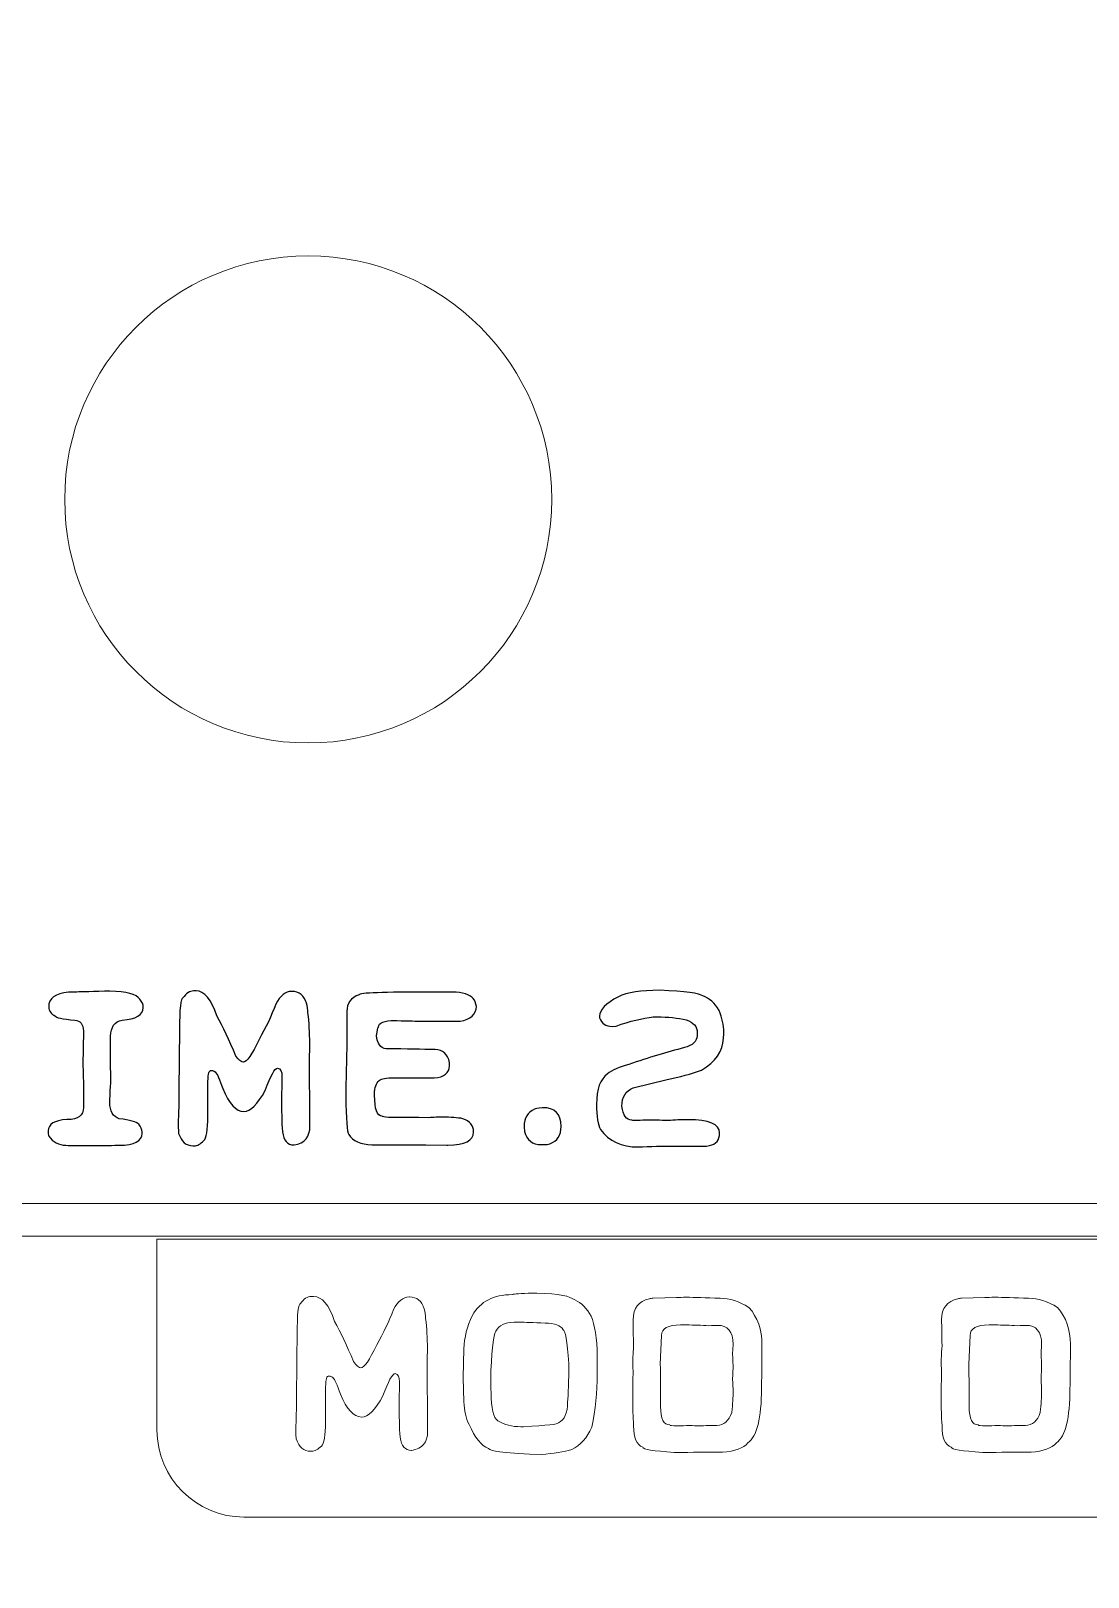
# Model space of a CAD drawing. Header units: centimetres. Extents: x -13.1 to 12.9, y -13 to 13.
# Drawn here: x -2.266 to 0.165, y 5.869 to 9.424 of the extents above; entities that cross this region are included whole.
import ezdxf

# ---------------------------------------------------------------- set-up
doc = ezdxf.new("R2010")
doc.units = ezdxf.units.CM
doc.header["$MEASUREMENT"] = 0
doc.layers.add('Layer 1', color=7, linetype='Continuous')

msp = doc.modelspace()

# ---------------------------------------------------------------- linework, layer by layer
at = {"layer": 'Layer 1', "color": 250, "lineweight": 9}
msp.add_open_spline([(-12.85, 12.98), (-12.85, 12.98), (12.75, 12.98), (12.75, 12.98), (12.75, 12.98), (12.86, 12.98), (12.95, 12.88999), (12.95, 12.78), (12.95, 12.78), (12.95, 12.78), (12.95, -12.82), (12.95, -12.82), (12.95, -12.82), (12.95, -12.93001), (12.86, -13.02), (12.75, -13.02), (12.75, -13.02), (12.75, -13.02), (-12.85, -13.02), (-12.85, -13.02), (-12.85, -13.02), (-12.96, -13.02), (-13.05, -12.93001), (-13.05, -12.82), (-13.05, -12.82), (-13.05, -12.82), (-13.05, 12.78), (-13.05, 12.78), (-13.05, 12.78), (-13.05, 12.88999), (-12.96, 12.98), (-12.85, 12.98)], degree=3, knots=[0, 0, 0, 0, 0.1111111, 0.1111111, 0.1111111, 0.1111111, 0.2222222, 0.2222222, 0.2222222, 0.2222222, 0.3333333, 0.3333333, 0.3333333, 0.3333333, 0.4444444, 0.4444444, 0.4444444, 0.4444444, 0.5555556, 0.5555556, 0.5555556, 0.5555556, 0.6666667, 0.6666667, 0.6666667, 0.6666667, 0.7777778, 0.7777778, 0.7777778, 0.7777778, 1, 1, 1, 1], dxfattribs=at)
at = {"layer": 'Layer 1', "color": 177, "lineweight": 9}
for points, knots in [([(-6.2285, 12.92751), (-6.2285, 12.92751), (6.1715, 12.92751), (6.1715, 12.92751), (6.1715, 12.92751), (6.23684, 12.92751), (6.29624, 12.90079), (6.33926, 12.85777), (6.33926, 12.85777), (6.38228, 12.81475), (6.409, 12.75535), (6.409, 12.69001), (6.409, 12.69001), (6.409, 12.69001), (6.409, 6.89001), (6.409, 6.89001), (6.409, 6.89001), (6.409, 6.82467), (6.38228, 6.76527), (6.33926, 6.72225), (6.33926, 6.72225), (6.29624, 6.67923), (6.23684, 6.65251), (6.1715, 6.65251), (6.1715, 6.65251), (6.1715, 6.65251), (-6.2285, 6.65251), (-6.2285, 6.65251), (-6.2285, 6.65251), (-6.29384, 6.65251), (-6.35324, 6.67923), (-6.39626, 6.72225), (-6.39626, 6.72225), (-6.43928, 6.76527), (-6.466, 6.82467), (-6.466, 6.89001), (-6.466, 6.89001), (-6.466, 6.89001), (-6.466, 12.69001), (-6.466, 12.69001), (-6.466, 12.69001), (-6.466, 12.75535), (-6.43928, 12.81475), (-6.39626, 12.85777), (-6.39626, 12.85777), (-6.35324, 12.90079), (-6.29384, 12.92751), (-6.2285, 12.92751)], [0, 0, 0, 0, 0.0769231, 0.0769231, 0.0769231, 0.0769231, 0.1538462, 0.1538462, 0.1538462, 0.1538462, 0.2307692, 0.2307692, 0.2307692, 0.2307692, 0.3076923, 0.3076923, 0.3076923, 0.3076923, 0.3846154, 0.3846154, 0.3846154, 0.3846154, 0.4615385, 0.4615385, 0.4615385, 0.4615385, 0.5384615, 0.5384615, 0.5384615, 0.5384615, 0.6153846, 0.6153846, 0.6153846, 0.6153846, 0.6923077, 0.6923077, 0.6923077, 0.6923077, 0.7692308, 0.7692308, 0.7692308, 0.7692308, 0.8461538, 0.8461538, 0.8461538, 0.8461538, 1, 1, 1, 1]), ([(6.1715, 12.85251), (6.1715, 12.85251), (-6.2285, 12.85251), (-6.2285, 12.85251), (-6.2285, 12.85251), (-6.27315, 12.85251), (-6.31378, 12.83421), (-6.34324, 12.80475), (-6.34324, 12.80475), (-6.3727, 12.77529), (-6.391, 12.73466), (-6.391, 12.69001), (-6.391, 12.69001), (-6.391, 12.69001), (-6.391, 6.89001), (-6.391, 6.89001), (-6.391, 6.89001), (-6.391, 6.84536), (-6.3727, 6.80473), (-6.34324, 6.77527), (-6.34324, 6.77527), (-6.31378, 6.74581), (-6.27315, 6.72751), (-6.2285, 6.72751), (-6.2285, 6.72751), (-6.2285, 6.72751), (6.1715, 6.72751), (6.1715, 6.72751), (6.1715, 6.72751), (6.21615, 6.72751), (6.25678, 6.74581), (6.28624, 6.77527), (6.28624, 6.77527), (6.3157, 6.80473), (6.334, 6.84536), (6.334, 6.89001), (6.334, 6.89001), (6.334, 6.89001), (6.334, 12.69001), (6.334, 12.69001), (6.334, 12.69001), (6.334, 12.73466), (6.3157, 12.77529), (6.28624, 12.80475), (6.28624, 12.80475), (6.25678, 12.83421), (6.21615, 12.85251), (6.1715, 12.85251)], [0, 0, 0, 0, 0.0769231, 0.0769231, 0.0769231, 0.0769231, 0.1538462, 0.1538462, 0.1538462, 0.1538462, 0.2307692, 0.2307692, 0.2307692, 0.2307692, 0.3076923, 0.3076923, 0.3076923, 0.3076923, 0.3846154, 0.3846154, 0.3846154, 0.3846154, 0.4615385, 0.4615385, 0.4615385, 0.4615385, 0.5384615, 0.5384615, 0.5384615, 0.5384615, 0.6153846, 0.6153846, 0.6153846, 0.6153846, 0.6923077, 0.6923077, 0.6923077, 0.6923077, 0.7692308, 0.7692308, 0.7692308, 0.7692308, 0.8461538, 0.8461538, 0.8461538, 0.8461538, 1, 1, 1, 1]), ([(1.91932, 6.64576), (1.91932, 6.64576), (-1.97632, 6.64576), (-1.97632, 6.64576), (-1.97632, 6.64576), (-1.97632, 6.64576), (-1.97632, 6.20669), (-1.97632, 6.20669), (-1.97632, 6.20669), (-1.97632, 6.09669), (-1.88632, 6.00669), (-1.77632, 6.00669), (-1.77632, 6.00669), (-1.77632, 6.00669), (1.71932, 6.00669), (1.71932, 6.00669), (1.71932, 6.00669), (1.82932, 6.00669), (1.91932, 6.09669), (1.91932, 6.20669), (1.91932, 6.20669), (1.91932, 6.20669), (1.91932, 6.64576), (1.91932, 6.64576)], [0, 0, 0, 0, 0.1428571, 0.1428571, 0.1428571, 0.1428571, 0.2857143, 0.2857143, 0.2857143, 0.2857143, 0.4285714, 0.4285714, 0.4285714, 0.4285714, 0.5714286, 0.5714286, 0.5714286, 0.5714286, 0.7142857, 0.7142857, 0.7142857, 0.7142857, 1, 1, 1, 1]), ([(-1.62131, 6.51411), (-1.62131, 6.51411), (-1.61605, 6.51411), (-1.61605, 6.51411), (-1.61605, 6.51411), (-1.59695, 6.51411), (-1.58086, 6.49492), (-1.56779, 6.45654), (-1.56779, 6.45654), (-1.55443, 6.43189), (-1.53985, 6.40123), (-1.52423, 6.36445), (-1.52423, 6.36445), (-1.51765, 6.35494), (-1.512, 6.35015), (-1.50721, 6.35015), (-1.50721, 6.35015), (-1.49968, 6.35015), (-1.48764, 6.36764), (-1.47108, 6.40273), (-1.47108, 6.40273), (-1.45547, 6.42992), (-1.44258, 6.45692), (-1.43251, 6.48382), (-1.43251, 6.48382), (-1.42235, 6.50329), (-1.41031, 6.51298), (-1.39639, 6.51298), (-1.39639, 6.51298), (-1.39639, 6.51298), (-1.39526, 6.51298), (-1.39526, 6.51298), (-1.39526, 6.51298), (-1.37889, 6.51298), (-1.3677, 6.50395), (-1.36168, 6.4857), (-1.36168, 6.4857), (-1.35961, 6.47912), (-1.35867, 6.47169), (-1.35867, 6.46341), (-1.35867, 6.46341), (-1.35584, 6.44149), (-1.35453, 6.41816), (-1.35453, 6.39342), (-1.35453, 6.39342), (-1.35453, 6.39342), (-1.35453, 6.38674), (-1.35453, 6.38674), (-1.35453, 6.38674), (-1.3549, 6.35955), (-1.35509, 6.3335), (-1.35509, 6.30847), (-1.35509, 6.30847), (-1.35509, 6.30847), (-1.35396, 6.26548), (-1.35396, 6.26548), (-1.35396, 6.26548), (-1.35396, 6.26548), (-1.35396, 6.20349), (-1.35396, 6.20349), (-1.35396, 6.20349), (-1.35396, 6.17856), (-1.3661, 6.16398), (-1.39037, 6.15993), (-1.39037, 6.15993), (-1.39037, 6.15993), (-1.3914, 6.15993), (-1.3914, 6.15993), (-1.3914, 6.15993), (-1.40561, 6.15993), (-1.41417, 6.17009), (-1.41737, 6.19032), (-1.41737, 6.19032), (-1.41878, 6.21271), (-1.41953, 6.23933), (-1.41953, 6.27019), (-1.41953, 6.27019), (-1.41878, 6.29925), (-1.4184, 6.31515), (-1.4184, 6.31788), (-1.4184, 6.31788), (-1.4184, 6.32907), (-1.42179, 6.33538), (-1.42866, 6.3366), (-1.42866, 6.3366), (-1.43505, 6.3366), (-1.44446, 6.31957), (-1.45678, 6.28533), (-1.45678, 6.28533), (-1.47419, 6.25297), (-1.49065, 6.23688), (-1.50608, 6.23688), (-1.50608, 6.23688), (-1.52376, 6.23688), (-1.53985, 6.25438), (-1.55462, 6.28947), (-1.55462, 6.28947), (-1.56139, 6.31082), (-1.56722, 6.32362), (-1.57221, 6.32776), (-1.57221, 6.32776), (-1.57513, 6.33001), (-1.57785, 6.33114), (-1.5802, 6.33114), (-1.5802, 6.33114), (-1.58171, 6.33114), (-1.58303, 6.33067), (-1.58434, 6.32973), (-1.58434, 6.32973), (-1.58745, 6.327), (-1.58905, 6.31393), (-1.58905, 6.2906), (-1.58905, 6.2906), (-1.58905, 6.2906), (-1.58905, 6.22578), (-1.58905, 6.22578), (-1.58905, 6.22578), (-1.58905, 6.19389), (-1.59206, 6.17527), (-1.59817, 6.17019), (-1.59817, 6.17019), (-1.60589, 6.1621), (-1.61322, 6.15805), (-1.62019, 6.15805), (-1.62019, 6.15805), (-1.62019, 6.15805), (-1.6232, 6.15805), (-1.6232, 6.15805), (-1.6232, 6.15805), (-1.63862, 6.15805), (-1.64954, 6.16746), (-1.65603, 6.18637), (-1.65603, 6.18637), (-1.65603, 6.18674), (-1.6564, 6.19107), (-1.65716, 6.19935), (-1.65716, 6.19935), (-1.65716, 6.2049), (-1.65678, 6.21779), (-1.65612, 6.2382), (-1.65612, 6.2382), (-1.65546, 6.25861), (-1.65518, 6.27075), (-1.65518, 6.27461), (-1.65518, 6.27461), (-1.65518, 6.27461), (-1.6549, 6.36717), (-1.6549, 6.36717), (-1.6549, 6.36717), (-1.65433, 6.39643), (-1.65405, 6.41571), (-1.65405, 6.42512), (-1.65405, 6.42512), (-1.65405, 6.47357), (-1.65142, 6.49784), (-1.64606, 6.49784), (-1.64606, 6.49784), (-1.63891, 6.50866), (-1.63063, 6.51411), (-1.62131, 6.51411)], [0, 0, 0, 0, 0.0243902, 0.0243902, 0.0243902, 0.0243902, 0.0487805, 0.0487805, 0.0487805, 0.0487805, 0.0731707, 0.0731707, 0.0731707, 0.0731707, 0.097561, 0.097561, 0.097561, 0.097561, 0.1219512, 0.1219512, 0.1219512, 0.1219512, 0.1463415, 0.1463415, 0.1463415, 0.1463415, 0.1707317, 0.1707317, 0.1707317, 0.1707317, 0.195122, 0.195122, 0.195122, 0.195122, 0.2195122, 0.2195122, 0.2195122, 0.2195122, 0.2439024, 0.2439024, 0.2439024, 0.2439024, 0.2682927, 0.2682927, 0.2682927, 0.2682927, 0.2926829, 0.2926829, 0.2926829, 0.2926829, 0.3170732, 0.3170732, 0.3170732, 0.3170732, 0.3414634, 0.3414634, 0.3414634, 0.3414634, 0.3658537, 0.3658537, 0.3658537, 0.3658537, 0.3902439, 0.3902439, 0.3902439, 0.3902439, 0.4146341, 0.4146341, 0.4146341, 0.4146341, 0.4390244, 0.4390244, 0.4390244, 0.4390244, 0.4634146, 0.4634146, 0.4634146, 0.4634146, 0.4878049, 0.4878049, 0.4878049, 0.4878049, 0.5121951, 0.5121951, 0.5121951, 0.5121951, 0.5365854, 0.5365854, 0.5365854, 0.5365854, 0.5609756, 0.5609756, 0.5609756, 0.5609756, 0.5853659, 0.5853659, 0.5853659, 0.5853659, 0.6097561, 0.6097561, 0.6097561, 0.6097561, 0.6341463, 0.6341463, 0.6341463, 0.6341463, 0.6585366, 0.6585366, 0.6585366, 0.6585366, 0.6829268, 0.6829268, 0.6829268, 0.6829268, 0.7073171, 0.7073171, 0.7073171, 0.7073171, 0.7317073, 0.7317073, 0.7317073, 0.7317073, 0.7560976, 0.7560976, 0.7560976, 0.7560976, 0.7804878, 0.7804878, 0.7804878, 0.7804878, 0.804878, 0.804878, 0.804878, 0.804878, 0.8292683, 0.8292683, 0.8292683, 0.8292683, 0.8536585, 0.8536585, 0.8536585, 0.8536585, 0.8780488, 0.8780488, 0.8780488, 0.8780488, 0.902439, 0.902439, 0.902439, 0.902439, 0.9268293, 0.9268293, 0.9268293, 0.9268293, 0.9512195, 0.9512195, 0.9512195, 0.9512195, 1, 1, 1, 1]), ([(-1.12274, 6.52154), (-1.06592, 6.52154), (-1.03233, 6.51741), (-1.0218, 6.50913), (-1.0218, 6.50913), (-1.00515, 6.50311), (-0.99169, 6.49172), (-0.98163, 6.47498), (-0.98163, 6.47498), (-0.97203, 6.45936), (-0.9662, 6.43142), (-0.96394, 6.39116), (-0.96394, 6.39116), (-0.96394, 6.39116), (-0.96394, 6.33547), (-0.96394, 6.33547), (-0.96394, 6.33547), (-0.96394, 6.29436), (-0.96808, 6.25363), (-0.97636, 6.21346), (-0.97636, 6.21346), (-0.98718, 6.18863), (-1.00261, 6.1715), (-1.02264, 6.16219), (-1.02264, 6.16219), (-1.0407, 6.15664), (-1.06403, 6.15288), (-1.09263, 6.1509), (-1.09263, 6.1509), (-1.17024, 6.15288), (-1.21069, 6.15739), (-1.21417, 6.16435), (-1.21417, 6.16435), (-1.23017, 6.17094), (-1.24503, 6.18938), (-1.25857, 6.21948), (-1.25857, 6.21948), (-1.26591, 6.23434), (-1.26986, 6.25184), (-1.27043, 6.27188), (-1.27043, 6.27188), (-1.27043, 6.27188), (-1.2724, 6.32776), (-1.2724, 6.32776), (-1.2724, 6.32776), (-1.2724, 6.32776), (-1.27071, 6.39398), (-1.27071, 6.39398), (-1.27071, 6.39398), (-1.26958, 6.41948), (-1.26309, 6.44516), (-1.25114, 6.47112), (-1.25114, 6.47112), (-1.23261, 6.50254), (-1.20204, 6.51825), (-1.15961, 6.51825), (-1.15961, 6.51825), (-1.15961, 6.51948), (-1.14729, 6.5206), (-1.12274, 6.52154)], [0, 0, 0, 0, 0.0625, 0.0625, 0.0625, 0.0625, 0.125, 0.125, 0.125, 0.125, 0.1875, 0.1875, 0.1875, 0.1875, 0.25, 0.25, 0.25, 0.25, 0.3125, 0.3125, 0.3125, 0.3125, 0.375, 0.375, 0.375, 0.375, 0.4375, 0.4375, 0.4375, 0.4375, 0.5, 0.5, 0.5, 0.5, 0.5625, 0.5625, 0.5625, 0.5625, 0.625, 0.625, 0.625, 0.625, 0.6875, 0.6875, 0.6875, 0.6875, 0.75, 0.75, 0.75, 0.75, 0.8125, 0.8125, 0.8125, 0.8125, 0.875, 0.875, 0.875, 0.875, 1, 1, 1, 1]), ([(-0.68144, 6.50997), (-0.65962, 6.50997), (-0.63742, 6.50292), (-0.61503, 6.48871), (-0.61503, 6.48871), (-0.59499, 6.46595), (-0.58502, 6.43782), (-0.58502, 6.40443), (-0.58502, 6.40443), (-0.58502, 6.40443), (-0.58502, 6.4033), (-0.58502, 6.4033), (-0.58502, 6.4033), (-0.58502, 6.3938), (-0.58521, 6.37338), (-0.58558, 6.34215), (-0.58558, 6.34215), (-0.58558, 6.33444), (-0.58577, 6.32136), (-0.58615, 6.30302), (-0.58615, 6.30302), (-0.58615, 6.23425), (-0.5965, 6.19239), (-0.61729, 6.17734), (-0.61729, 6.17734), (-0.6281, 6.16539), (-0.64758, 6.15833), (-0.6757, 6.15608), (-0.6757, 6.15608), (-0.6757, 6.15608), (-0.69969, 6.15608), (-0.69969, 6.15608), (-0.69969, 6.15608), (-0.71211, 6.15608), (-0.74127, 6.15579), (-0.78699, 6.15523), (-0.78699, 6.15523), (-0.83516, 6.1588), (-0.85924, 6.16285), (-0.85924, 6.16737), (-0.85924, 6.16737), (-0.87335, 6.17254), (-0.8804, 6.18891), (-0.8804, 6.21647), (-0.8804, 6.21647), (-0.88172, 6.23942), (-0.88238, 6.25852), (-0.88238, 6.27376), (-0.88238, 6.27376), (-0.88238, 6.27376), (-0.88238, 6.28289), (-0.88238, 6.28289), (-0.88238, 6.28289), (-0.88238, 6.30198), (-0.882, 6.32211), (-0.88125, 6.34328), (-0.88125, 6.34328), (-0.882, 6.35099), (-0.88238, 6.35833), (-0.88238, 6.36529), (-0.88238, 6.36529), (-0.88238, 6.36708), (-0.88172, 6.37912), (-0.8804, 6.40142), (-0.8804, 6.40142), (-0.88097, 6.42343), (-0.88125, 6.44318), (-0.88125, 6.46068), (-0.88125, 6.46068), (-0.88125, 6.4873), (-0.86883, 6.50339), (-0.84409, 6.50885), (-0.84409, 6.50885), (-0.84165, 6.5096), (-0.83873, 6.50997), (-0.83525, 6.50997), (-0.83525, 6.50997), (-0.83525, 6.50997), (-0.78182, 6.51157), (-0.78182, 6.51157), (-0.78182, 6.51157), (-0.77589, 6.51195), (-0.76827, 6.51214), (-0.75886, 6.51214), (-0.75886, 6.51214), (-0.73996, 6.51214), (-0.71418, 6.51148), (-0.68144, 6.50997)], [0, 0, 0, 0, 0.0434783, 0.0434783, 0.0434783, 0.0434783, 0.0869565, 0.0869565, 0.0869565, 0.0869565, 0.1304348, 0.1304348, 0.1304348, 0.1304348, 0.173913, 0.173913, 0.173913, 0.173913, 0.2173913, 0.2173913, 0.2173913, 0.2173913, 0.2608696, 0.2608696, 0.2608696, 0.2608696, 0.3043478, 0.3043478, 0.3043478, 0.3043478, 0.3478261, 0.3478261, 0.3478261, 0.3478261, 0.3913043, 0.3913043, 0.3913043, 0.3913043, 0.4347826, 0.4347826, 0.4347826, 0.4347826, 0.4782609, 0.4782609, 0.4782609, 0.4782609, 0.5217391, 0.5217391, 0.5217391, 0.5217391, 0.5652174, 0.5652174, 0.5652174, 0.5652174, 0.6086957, 0.6086957, 0.6086957, 0.6086957, 0.6521739, 0.6521739, 0.6521739, 0.6521739, 0.6956522, 0.6956522, 0.6956522, 0.6956522, 0.7391304, 0.7391304, 0.7391304, 0.7391304, 0.7826087, 0.7826087, 0.7826087, 0.7826087, 0.826087, 0.826087, 0.826087, 0.826087, 0.8695652, 0.8695652, 0.8695652, 0.8695652, 0.9130435, 0.9130435, 0.9130435, 0.9130435, 1, 1, 1, 1]), ([(0.02795, 6.50997), (0.04977, 6.50997), (0.07197, 6.50292), (0.09436, 6.48871), (0.09436, 6.48871), (0.1144, 6.46595), (0.12437, 6.43782), (0.12437, 6.40443), (0.12437, 6.40443), (0.12437, 6.40443), (0.12437, 6.4033), (0.12437, 6.4033), (0.12437, 6.4033), (0.12437, 6.3938), (0.12418, 6.37338), (0.12381, 6.34215), (0.12381, 6.34215), (0.12381, 6.33444), (0.12362, 6.32136), (0.12324, 6.30302), (0.12324, 6.30302), (0.12324, 6.23425), (0.11289, 6.19239), (0.0921, 6.17734), (0.0921, 6.17734), (0.08129, 6.16539), (0.06181, 6.15833), (0.03369, 6.15608), (0.03369, 6.15608), (0.03369, 6.15608), (0.0097, 6.15608), (0.0097, 6.15608), (0.0097, 6.15608), (-0.00272, 6.15608), (-0.03188, 6.15579), (-0.0776, 6.15523), (-0.0776, 6.15523), (-0.12577, 6.1588), (-0.14985, 6.16285), (-0.14985, 6.16737), (-0.14985, 6.16737), (-0.16396, 6.17254), (-0.17101, 6.18891), (-0.17101, 6.21647), (-0.17101, 6.21647), (-0.17233, 6.23942), (-0.17299, 6.25852), (-0.17299, 6.27376), (-0.17299, 6.27376), (-0.17299, 6.27376), (-0.17299, 6.28289), (-0.17299, 6.28289), (-0.17299, 6.28289), (-0.17299, 6.30198), (-0.17261, 6.32211), (-0.17186, 6.34328), (-0.17186, 6.34328), (-0.17261, 6.35099), (-0.17299, 6.35833), (-0.17299, 6.36529), (-0.17299, 6.36529), (-0.17299, 6.36708), (-0.17233, 6.37912), (-0.17101, 6.40142), (-0.17101, 6.40142), (-0.17158, 6.42343), (-0.17186, 6.44318), (-0.17186, 6.46068), (-0.17186, 6.46068), (-0.17186, 6.4873), (-0.15944, 6.50339), (-0.1347, 6.50885), (-0.1347, 6.50885), (-0.13226, 6.5096), (-0.12934, 6.50997), (-0.12586, 6.50997), (-0.12586, 6.50997), (-0.12586, 6.50997), (-0.07243, 6.51157), (-0.07243, 6.51157), (-0.07243, 6.51157), (-0.0665, 6.51195), (-0.05888, 6.51214), (-0.04947, 6.51214), (-0.04947, 6.51214), (-0.03057, 6.51214), (-0.00479, 6.51148), (0.02795, 6.50997)], [0, 0, 0, 0, 0.0434783, 0.0434783, 0.0434783, 0.0434783, 0.0869565, 0.0869565, 0.0869565, 0.0869565, 0.1304348, 0.1304348, 0.1304348, 0.1304348, 0.173913, 0.173913, 0.173913, 0.173913, 0.2173913, 0.2173913, 0.2173913, 0.2173913, 0.2608696, 0.2608696, 0.2608696, 0.2608696, 0.3043478, 0.3043478, 0.3043478, 0.3043478, 0.3478261, 0.3478261, 0.3478261, 0.3478261, 0.3913043, 0.3913043, 0.3913043, 0.3913043, 0.4347826, 0.4347826, 0.4347826, 0.4347826, 0.4782609, 0.4782609, 0.4782609, 0.4782609, 0.5217391, 0.5217391, 0.5217391, 0.5217391, 0.5652174, 0.5652174, 0.5652174, 0.5652174, 0.6086957, 0.6086957, 0.6086957, 0.6086957, 0.6521739, 0.6521739, 0.6521739, 0.6521739, 0.6956522, 0.6956522, 0.6956522, 0.6956522, 0.7391304, 0.7391304, 0.7391304, 0.7391304, 0.7826087, 0.7826087, 0.7826087, 0.7826087, 0.826087, 0.826087, 0.826087, 0.826087, 0.8695652, 0.8695652, 0.8695652, 0.8695652, 0.9130435, 0.9130435, 0.9130435, 0.9130435, 1, 1, 1, 1]), ([(-1.20787, 6.29333), (-1.20787, 6.25683), (-1.2026, 6.23491), (-1.19216, 6.22776), (-1.19216, 6.22776), (-1.1773, 6.21892), (-1.15961, 6.21449), (-1.13929, 6.21449), (-1.13929, 6.21449), (-1.13929, 6.21449), (-1.13318, 6.21449), (-1.13318, 6.21449), (-1.13318, 6.21449), (-1.07993, 6.21732), (-1.05322, 6.22033), (-1.05322, 6.22362), (-1.05322, 6.22362), (-1.03911, 6.22983), (-1.03205, 6.24563), (-1.03205, 6.27103), (-1.03205, 6.27103), (-1.03055, 6.28881), (-1.02951, 6.31863), (-1.02904, 6.36031), (-1.02904, 6.36031), (-1.03327, 6.41158), (-1.03769, 6.43726), (-1.04249, 6.43726), (-1.04249, 6.43726), (-1.04785, 6.44751), (-1.06159, 6.45268), (-1.08388, 6.45268), (-1.08388, 6.45268), (-1.11069, 6.4541), (-1.13017, 6.45485), (-1.1423, 6.45485), (-1.1423, 6.45485), (-1.1423, 6.45485), (-1.15519, 6.45485), (-1.15519, 6.45485), (-1.15519, 6.45485), (-1.17579, 6.45485), (-1.18981, 6.44798), (-1.19715, 6.43415), (-1.19715, 6.43415), (-1.20157, 6.43067), (-1.20533, 6.40047), (-1.20843, 6.34347), (-1.20843, 6.34347), (-1.20862, 6.33651), (-1.20872, 6.32954), (-1.20872, 6.32258), (-1.20872, 6.32258), (-1.20872, 6.3128), (-1.20843, 6.30311), (-1.20787, 6.29333)], [0, 0, 0, 0, 0.0666667, 0.0666667, 0.0666667, 0.0666667, 0.1333333, 0.1333333, 0.1333333, 0.1333333, 0.2, 0.2, 0.2, 0.2, 0.2666667, 0.2666667, 0.2666667, 0.2666667, 0.3333333, 0.3333333, 0.3333333, 0.3333333, 0.4, 0.4, 0.4, 0.4, 0.4666667, 0.4666667, 0.4666667, 0.4666667, 0.5333333, 0.5333333, 0.5333333, 0.5333333, 0.6, 0.6, 0.6, 0.6, 0.6666667, 0.6666667, 0.6666667, 0.6666667, 0.7333333, 0.7333333, 0.7333333, 0.7333333, 0.8, 0.8, 0.8, 0.8, 0.8666667, 0.8666667, 0.8666667, 0.8666667, 1, 1, 1, 1]), ([(-0.81898, 6.35814), (-0.81841, 6.33444), (-0.81813, 6.31261), (-0.81813, 6.29276), (-0.81813, 6.29276), (-0.81813, 6.29276), (-0.81813, 6.26087), (-0.81813, 6.26087), (-0.81813, 6.26087), (-0.81813, 6.23274), (-0.81107, 6.21863), (-0.79696, 6.21863), (-0.79696, 6.21863), (-0.79696, 6.21722), (-0.79132, 6.21647), (-0.78012, 6.21647), (-0.78012, 6.21647), (-0.76987, 6.21647), (-0.76075, 6.21685), (-0.75284, 6.2176), (-0.75284, 6.2176), (-0.7424, 6.21685), (-0.73619, 6.21647), (-0.73441, 6.21647), (-0.73441, 6.21647), (-0.71362, 6.21722), (-0.69838, 6.2176), (-0.68859, 6.2176), (-0.68859, 6.2176), (-0.6726, 6.2176), (-0.66122, 6.22757), (-0.65444, 6.24761), (-0.65444, 6.24761), (-0.65247, 6.2667), (-0.65143, 6.28279), (-0.65143, 6.29587), (-0.65143, 6.29587), (-0.65143, 6.3032), (-0.65181, 6.31252), (-0.65256, 6.3239), (-0.65256, 6.3239), (-0.65181, 6.33811), (-0.65143, 6.34779), (-0.65143, 6.35316), (-0.65143, 6.35316), (-0.65219, 6.37075), (-0.65256, 6.38119), (-0.65256, 6.38429), (-0.65256, 6.38429), (-0.65181, 6.39333), (-0.65143, 6.4), (-0.65143, 6.40443), (-0.65143, 6.40443), (-0.65143, 6.43321), (-0.66348, 6.4477), (-0.68756, 6.4477), (-0.68756, 6.4477), (-0.69179, 6.4477), (-0.69828, 6.44732), (-0.70712, 6.44657), (-0.70712, 6.44657), (-0.72396, 6.44789), (-0.74118, 6.44855), (-0.75868, 6.44855), (-0.75868, 6.44855), (-0.75868, 6.44855), (-0.77213, 6.44855), (-0.77213, 6.44855), (-0.77213, 6.44855), (-0.80138, 6.44855), (-0.81597, 6.44055), (-0.81597, 6.42456), (-0.81597, 6.42456), (-0.81597, 6.42456), (-0.81898, 6.35814), (-0.81898, 6.35814)], [0, 0, 0, 0, 0.05, 0.05, 0.05, 0.05, 0.1, 0.1, 0.1, 0.1, 0.15, 0.15, 0.15, 0.15, 0.2, 0.2, 0.2, 0.2, 0.25, 0.25, 0.25, 0.25, 0.3, 0.3, 0.3, 0.3, 0.35, 0.35, 0.35, 0.35, 0.4, 0.4, 0.4, 0.4, 0.45, 0.45, 0.45, 0.45, 0.5, 0.5, 0.5, 0.5, 0.55, 0.55, 0.55, 0.55, 0.6, 0.6, 0.6, 0.6, 0.65, 0.65, 0.65, 0.65, 0.7, 0.7, 0.7, 0.7, 0.75, 0.75, 0.75, 0.75, 0.8, 0.8, 0.8, 0.8, 0.85, 0.85, 0.85, 0.85, 0.9, 0.9, 0.9, 0.9, 1, 1, 1, 1]), ([(-0.10959, 6.35814), (-0.10902, 6.33444), (-0.10874, 6.31261), (-0.10874, 6.29276), (-0.10874, 6.29276), (-0.10874, 6.29276), (-0.10874, 6.26087), (-0.10874, 6.26087), (-0.10874, 6.26087), (-0.10874, 6.23274), (-0.10168, 6.21863), (-0.08757, 6.21863), (-0.08757, 6.21863), (-0.08757, 6.21722), (-0.08193, 6.21647), (-0.07073, 6.21647), (-0.07073, 6.21647), (-0.06048, 6.21647), (-0.05136, 6.21685), (-0.04345, 6.2176), (-0.04345, 6.2176), (-0.03301, 6.21685), (-0.0268, 6.21647), (-0.02502, 6.21647), (-0.02502, 6.21647), (-0.00423, 6.21722), (0.01101, 6.2176), (0.0208, 6.2176), (0.0208, 6.2176), (0.03679, 6.2176), (0.04817, 6.22757), (0.05495, 6.24761), (0.05495, 6.24761), (0.05692, 6.2667), (0.05796, 6.28279), (0.05796, 6.29587), (0.05796, 6.29587), (0.05796, 6.3032), (0.05758, 6.31252), (0.05683, 6.3239), (0.05683, 6.3239), (0.05758, 6.33811), (0.05796, 6.34779), (0.05796, 6.35316), (0.05796, 6.35316), (0.0572, 6.37075), (0.05683, 6.38119), (0.05683, 6.38429), (0.05683, 6.38429), (0.05758, 6.39333), (0.05796, 6.4), (0.05796, 6.40443), (0.05796, 6.40443), (0.05796, 6.43321), (0.04591, 6.4477), (0.02183, 6.4477), (0.02183, 6.4477), (0.0176, 6.4477), (0.01111, 6.44732), (0.00227, 6.44657), (0.00227, 6.44657), (-0.01457, 6.44789), (-0.03179, 6.44855), (-0.04929, 6.44855), (-0.04929, 6.44855), (-0.04929, 6.44855), (-0.06274, 6.44855), (-0.06274, 6.44855), (-0.06274, 6.44855), (-0.09199, 6.44855), (-0.10658, 6.44055), (-0.10658, 6.42456), (-0.10658, 6.42456), (-0.10658, 6.42456), (-0.10959, 6.35814), (-0.10959, 6.35814)], [0, 0, 0, 0, 0.05, 0.05, 0.05, 0.05, 0.1, 0.1, 0.1, 0.1, 0.15, 0.15, 0.15, 0.15, 0.2, 0.2, 0.2, 0.2, 0.25, 0.25, 0.25, 0.25, 0.3, 0.3, 0.3, 0.3, 0.35, 0.35, 0.35, 0.35, 0.4, 0.4, 0.4, 0.4, 0.45, 0.45, 0.45, 0.45, 0.5, 0.5, 0.5, 0.5, 0.55, 0.55, 0.55, 0.55, 0.6, 0.6, 0.6, 0.6, 0.65, 0.65, 0.65, 0.65, 0.7, 0.7, 0.7, 0.7, 0.75, 0.75, 0.75, 0.75, 0.8, 0.8, 0.8, 0.8, 0.85, 0.85, 0.85, 0.85, 0.9, 0.9, 0.9, 0.9, 1, 1, 1, 1])]:
    msp.add_open_spline(points, degree=3, knots=knots, dxfattribs=at)
at = {"layer": 'Layer 1', "color": 242, "lineweight": 9}
msp.add_open_spline([(-2.18857, 8.34704), (-2.18857, 8.65632), (-1.93784, 8.90704), (-1.62857, 8.90704), (-1.62857, 8.90704), (-1.31929, 8.90704), (-1.06858, 8.65632), (-1.06858, 8.34704), (-1.06858, 8.34704), (-1.06857, 8.03776), (-1.31929, 7.78704), (-1.62856, 7.78704), (-1.62856, 7.78704), (-1.93784, 7.78704), (-2.18855, 8.03776), (-2.18855, 8.34704)], degree=3, knots=[0, 0, 0, 0, 0.2, 0.2, 0.2, 0.2, 0.4, 0.4, 0.4, 0.4, 0.6, 0.6, 0.6, 0.6, 1, 1, 1, 1], dxfattribs=at)
at = {"layer": 'Layer 1', "color": 177}
for points, knots in [([(-0.8202, 7.21814), (-0.76141, 7.21551), (-0.7283, 7.21118), (-0.72096, 7.20516), (-0.72096, 7.20516), (-0.70628, 7.19999), (-0.69387, 7.18898), (-0.6838, 7.17205), (-0.6838, 7.17205), (-0.67646, 7.15446), (-0.67279, 7.13781), (-0.67279, 7.12219), (-0.67279, 7.12219), (-0.67279, 7.11739), (-0.67317, 7.1126), (-0.67383, 7.10789), (-0.67383, 7.10789), (-0.67496, 7.07751), (-0.69161, 7.05324), (-0.72378, 7.0348), (-0.72378, 7.0348), (-0.74814, 7.02624), (-0.77467, 7.01881), (-0.80308, 7.01279), (-0.80308, 7.01279), (-0.80308, 7.01279), (-0.88107, 6.99378), (-0.88107, 6.99378), (-0.88107, 6.99378), (-0.89857, 6.98682), (-0.90731, 6.97271), (-0.90731, 6.95164), (-0.90731, 6.95164), (-0.90487, 6.93028), (-0.89715, 6.91965), (-0.88417, 6.91965), (-0.88417, 6.91965), (-0.88286, 6.9189), (-0.88182, 6.91853), (-0.88107, 6.91853), (-0.88107, 6.91853), (-0.85811, 6.91928), (-0.84419, 6.91965), (-0.83921, 6.91965), (-0.83921, 6.91965), (-0.83356, 6.91965), (-0.82086, 6.91928), (-0.8012, 6.91853), (-0.8012, 6.91853), (-0.78634, 6.91984), (-0.77091, 6.92041), (-0.75492, 6.92041), (-0.75492, 6.92041), (-0.70675, 6.92041), (-0.68267, 6.91044), (-0.68267, 6.8904), (-0.68267, 6.8904), (-0.68267, 6.8904), (-0.68267, 6.88955), (-0.68267, 6.88955), (-0.68267, 6.88955), (-0.68267, 6.87394), (-0.69038, 6.86443), (-0.70581, 6.86095), (-0.70581, 6.86095), (-0.70581, 6.86095), (-0.71268, 6.85983), (-0.71268, 6.85983), (-0.71268, 6.85983), (-0.7203, 6.85983), (-0.74306, 6.85992), (-0.78107, 6.86011), (-0.78107, 6.86011), (-0.81343, 6.85992), (-0.84306, 6.85917), (-0.87006, 6.85785), (-0.87006, 6.85785), (-0.90816, 6.85785), (-0.93685, 6.8714), (-0.95633, 6.89839), (-0.95633, 6.89839), (-0.96225, 6.90837), (-0.96526, 6.92775), (-0.96545, 6.95653), (-0.96545, 6.95653), (-0.96545, 6.99106), (-0.95708, 7.0142), (-0.94033, 7.02577), (-0.94033, 7.02577), (-0.92989, 7.03433), (-0.91352, 7.04176), (-0.89132, 7.04778), (-0.89132, 7.04778), (-0.8456, 7.06321), (-0.80289, 7.0761), (-0.76348, 7.08635), (-0.76348, 7.08635), (-0.74429, 7.09134), (-0.7345, 7.10055), (-0.73394, 7.11391), (-0.73394, 7.11391), (-0.73394, 7.11391), (-0.73394, 7.12106), (-0.73394, 7.12106), (-0.73394, 7.12106), (-0.73394, 7.13451), (-0.74231, 7.14411), (-0.75906, 7.15004), (-0.75906, 7.15004), (-0.77891, 7.15483), (-0.8012, 7.15719), (-0.82604, 7.15719), (-0.82604, 7.15719), (-0.82604, 7.15719), (-0.83507, 7.15719), (-0.83507, 7.15719), (-0.83507, 7.15719), (-0.86009, 7.15427), (-0.8885, 7.14721), (-0.9203, 7.13593), (-0.9203, 7.13593), (-0.9203, 7.13593), (-0.92933, 7.13517), (-0.92933, 7.13517), (-0.92933, 7.13517), (-0.94438, 7.13517), (-0.95416, 7.14176), (-0.95858, 7.15502), (-0.95858, 7.15502), (-0.95858, 7.15502), (-0.95858, 7.15916), (-0.95858, 7.15916), (-0.95858, 7.15916), (-0.95858, 7.17308), (-0.9441, 7.18776), (-0.91531, 7.20319), (-0.91531, 7.20319), (-0.8949, 7.21316), (-0.86319, 7.21814), (-0.8202, 7.21814)], [0, 0, 0, 0, 0.0277778, 0.0277778, 0.0277778, 0.0277778, 0.0555556, 0.0555556, 0.0555556, 0.0555556, 0.0833333, 0.0833333, 0.0833333, 0.0833333, 0.1111111, 0.1111111, 0.1111111, 0.1111111, 0.1388889, 0.1388889, 0.1388889, 0.1388889, 0.1666667, 0.1666667, 0.1666667, 0.1666667, 0.1944444, 0.1944444, 0.1944444, 0.1944444, 0.2222222, 0.2222222, 0.2222222, 0.2222222, 0.25, 0.25, 0.25, 0.25, 0.2777778, 0.2777778, 0.2777778, 0.2777778, 0.3055556, 0.3055556, 0.3055556, 0.3055556, 0.3333333, 0.3333333, 0.3333333, 0.3333333, 0.3611111, 0.3611111, 0.3611111, 0.3611111, 0.3888889, 0.3888889, 0.3888889, 0.3888889, 0.4166667, 0.4166667, 0.4166667, 0.4166667, 0.4444444, 0.4444444, 0.4444444, 0.4444444, 0.4722222, 0.4722222, 0.4722222, 0.4722222, 0.5, 0.5, 0.5, 0.5, 0.5277778, 0.5277778, 0.5277778, 0.5277778, 0.5555556, 0.5555556, 0.5555556, 0.5555556, 0.5833333, 0.5833333, 0.5833333, 0.5833333, 0.6111111, 0.6111111, 0.6111111, 0.6111111, 0.6388889, 0.6388889, 0.6388889, 0.6388889, 0.6666667, 0.6666667, 0.6666667, 0.6666667, 0.6944444, 0.6944444, 0.6944444, 0.6944444, 0.7222222, 0.7222222, 0.7222222, 0.7222222, 0.75, 0.75, 0.75, 0.75, 0.7777778, 0.7777778, 0.7777778, 0.7777778, 0.8055556, 0.8055556, 0.8055556, 0.8055556, 0.8333333, 0.8333333, 0.8333333, 0.8333333, 0.8611111, 0.8611111, 0.8611111, 0.8611111, 0.8888889, 0.8888889, 0.8888889, 0.8888889, 0.9166667, 0.9166667, 0.9166667, 0.9166667, 0.9444444, 0.9444444, 0.9444444, 0.9444444, 1, 1, 1, 1]), ([(-2.09666, 7.21617), (-2.09666, 7.21617), (-2.08453, 7.21589), (-2.08453, 7.21589), (-2.08453, 7.21589), (-2.04652, 7.21513), (-2.02357, 7.20921), (-2.01585, 7.19801), (-2.01585, 7.19801), (-2.01059, 7.1919), (-2.00786, 7.1856), (-2.00786, 7.17892), (-2.00786, 7.17892), (-2.00786, 7.17892), (-2.00786, 7.17816), (-2.00786, 7.17816), (-2.00786, 7.17816), (-2.00823, 7.16142), (-2.02442, 7.15182), (-2.0564, 7.14947), (-2.0564, 7.14947), (-2.07371, 7.14637), (-2.08255, 7.13395), (-2.08312, 7.11231), (-2.08312, 7.11231), (-2.08312, 7.11231), (-2.0834, 7.08579), (-2.0834, 7.08579), (-2.0834, 7.08579), (-2.0834, 7.08579), (-2.0834, 7.07064), (-2.0834, 7.07064), (-2.0834, 7.07064), (-2.0834, 7.05465), (-2.08302, 7.0363), (-2.08227, 7.01551), (-2.08227, 7.01551), (-2.08377, 6.98635), (-2.08462, 6.96876), (-2.08481, 6.96293), (-2.08481, 6.96293), (-2.08481, 6.96293), (-2.08481, 6.96123), (-2.08481, 6.96123), (-2.08481, 6.96123), (-2.08481, 6.93979), (-2.07757, 6.92699), (-2.06298, 6.92295), (-2.06298, 6.92295), (-2.03862, 6.91984), (-2.02357, 6.91561), (-2.01811, 6.91025), (-2.01811, 6.91025), (-2.01313, 6.90347), (-2.01068, 6.89764), (-2.01068, 6.89294), (-2.01068, 6.89294), (-2.01068, 6.89294), (-2.01068, 6.8888), (-2.01068, 6.8888), (-2.01068, 6.8888), (-2.01087, 6.87093), (-2.02846, 6.86199), (-2.06355, 6.86199), (-2.06355, 6.86199), (-2.06355, 6.86199), (-2.06741, 6.86199), (-2.06741, 6.86199), (-2.06741, 6.86199), (-2.07512, 6.86161), (-2.08519, 6.86142), (-2.09751, 6.86142), (-2.09751, 6.86142), (-2.11181, 6.86114), (-2.12554, 6.86095), (-2.13881, 6.86095), (-2.13881, 6.86095), (-2.15536, 6.86095), (-2.17107, 6.86124), (-2.18594, 6.86171), (-2.18594, 6.86171), (-2.20268, 6.86208), (-2.21557, 6.86923), (-2.22479, 6.88297), (-2.22479, 6.88297), (-2.2261, 6.88569), (-2.22676, 6.88946), (-2.22676, 6.89426), (-2.22676, 6.89426), (-2.22676, 6.89426), (-2.22648, 6.8951), (-2.22648, 6.8951), (-2.22648, 6.8951), (-2.22629, 6.91034), (-2.21209, 6.919), (-2.18396, 6.92097), (-2.18396, 6.92097), (-2.18396, 6.92097), (-2.18208, 6.92097), (-2.18208, 6.92097), (-2.18208, 6.92097), (-2.15781, 6.92097), (-2.14549, 6.93028), (-2.14511, 6.94882), (-2.14511, 6.94882), (-2.14511, 6.94882), (-2.14511, 6.96123), (-2.14511, 6.96123), (-2.14511, 6.96123), (-2.14511, 6.97892), (-2.14558, 7.00724), (-2.14652, 7.04637), (-2.14652, 7.04637), (-2.14652, 7.04637), (-2.14511, 7.12417), (-2.14511, 7.12417), (-2.14511, 7.12417), (-2.14643, 7.14063), (-2.15301, 7.149), (-2.16496, 7.14919), (-2.16496, 7.14919), (-2.19478, 7.15211), (-2.20964, 7.1554), (-2.20964, 7.15888), (-2.20964, 7.15888), (-2.22008, 7.16358), (-2.22535, 7.17045), (-2.22535, 7.1792), (-2.22535, 7.1792), (-2.22535, 7.1792), (-2.22535, 7.18672), (-2.22535, 7.18672), (-2.22535, 7.18672), (-2.22074, 7.20507), (-2.20155, 7.21419), (-2.16778, 7.21419), (-2.16778, 7.21419), (-2.16778, 7.21419), (-2.16392, 7.21419), (-2.16392, 7.21419), (-2.16392, 7.21419), (-2.15687, 7.21419), (-2.13448, 7.21485), (-2.09666, 7.21617)], [0, 0, 0, 0, 0.027027, 0.027027, 0.027027, 0.027027, 0.0540541, 0.0540541, 0.0540541, 0.0540541, 0.0810811, 0.0810811, 0.0810811, 0.0810811, 0.1081081, 0.1081081, 0.1081081, 0.1081081, 0.1351351, 0.1351351, 0.1351351, 0.1351351, 0.1621622, 0.1621622, 0.1621622, 0.1621622, 0.1891892, 0.1891892, 0.1891892, 0.1891892, 0.2162162, 0.2162162, 0.2162162, 0.2162162, 0.2432432, 0.2432432, 0.2432432, 0.2432432, 0.2702703, 0.2702703, 0.2702703, 0.2702703, 0.2972973, 0.2972973, 0.2972973, 0.2972973, 0.3243243, 0.3243243, 0.3243243, 0.3243243, 0.3513514, 0.3513514, 0.3513514, 0.3513514, 0.3783784, 0.3783784, 0.3783784, 0.3783784, 0.4054054, 0.4054054, 0.4054054, 0.4054054, 0.4324324, 0.4324324, 0.4324324, 0.4324324, 0.4594595, 0.4594595, 0.4594595, 0.4594595, 0.4864865, 0.4864865, 0.4864865, 0.4864865, 0.5135135, 0.5135135, 0.5135135, 0.5135135, 0.5405405, 0.5405405, 0.5405405, 0.5405405, 0.5675676, 0.5675676, 0.5675676, 0.5675676, 0.5945946, 0.5945946, 0.5945946, 0.5945946, 0.6216216, 0.6216216, 0.6216216, 0.6216216, 0.6486486, 0.6486486, 0.6486486, 0.6486486, 0.6756757, 0.6756757, 0.6756757, 0.6756757, 0.7027027, 0.7027027, 0.7027027, 0.7027027, 0.7297297, 0.7297297, 0.7297297, 0.7297297, 0.7567568, 0.7567568, 0.7567568, 0.7567568, 0.7837838, 0.7837838, 0.7837838, 0.7837838, 0.8108108, 0.8108108, 0.8108108, 0.8108108, 0.8378378, 0.8378378, 0.8378378, 0.8378378, 0.8648649, 0.8648649, 0.8648649, 0.8648649, 0.8918919, 0.8918919, 0.8918919, 0.8918919, 0.9189189, 0.9189189, 0.9189189, 0.9189189, 0.9459459, 0.9459459, 0.9459459, 0.9459459, 1, 1, 1, 1]), ([(-1.89186, 7.21673), (-1.89186, 7.21673), (-1.8866, 7.21673), (-1.8866, 7.21673), (-1.8866, 7.21673), (-1.8675, 7.21673), (-1.85141, 7.19754), (-1.83834, 7.15916), (-1.83834, 7.15916), (-1.82498, 7.13451), (-1.8104, 7.10385), (-1.79478, 7.06707), (-1.79478, 7.06707), (-1.7882, 7.05756), (-1.78255, 7.05277), (-1.77776, 7.05277), (-1.77776, 7.05277), (-1.77023, 7.05277), (-1.75819, 7.07026), (-1.74163, 7.10535), (-1.74163, 7.10535), (-1.72602, 7.13254), (-1.71313, 7.15954), (-1.70306, 7.18644), (-1.70306, 7.18644), (-1.6929, 7.20591), (-1.68086, 7.2156), (-1.66694, 7.2156), (-1.66694, 7.2156), (-1.66694, 7.2156), (-1.66581, 7.2156), (-1.66581, 7.2156), (-1.66581, 7.2156), (-1.64944, 7.2156), (-1.63825, 7.20657), (-1.63223, 7.18832), (-1.63223, 7.18832), (-1.63016, 7.18174), (-1.62922, 7.17431), (-1.62922, 7.16603), (-1.62922, 7.16603), (-1.62639, 7.14411), (-1.62508, 7.12078), (-1.62508, 7.09604), (-1.62508, 7.09604), (-1.62508, 7.09604), (-1.62508, 7.08936), (-1.62508, 7.08936), (-1.62508, 7.08936), (-1.62545, 7.06217), (-1.62564, 7.03612), (-1.62564, 7.01109), (-1.62564, 7.01109), (-1.62564, 7.01109), (-1.62451, 6.9681), (-1.62451, 6.9681), (-1.62451, 6.9681), (-1.62451, 6.9681), (-1.62451, 6.90611), (-1.62451, 6.90611), (-1.62451, 6.90611), (-1.62451, 6.88118), (-1.63665, 6.8666), (-1.66092, 6.86255), (-1.66092, 6.86255), (-1.66092, 6.86255), (-1.66195, 6.86255), (-1.66195, 6.86255), (-1.66195, 6.86255), (-1.67616, 6.86255), (-1.68472, 6.87271), (-1.68792, 6.89294), (-1.68792, 6.89294), (-1.68933, 6.91533), (-1.69008, 6.94195), (-1.69008, 6.97281), (-1.69008, 6.97281), (-1.68933, 7.00187), (-1.68895, 7.01777), (-1.68895, 7.0205), (-1.68895, 7.0205), (-1.68895, 7.03169), (-1.69234, 7.038), (-1.69921, 7.03922), (-1.69921, 7.03922), (-1.7056, 7.03922), (-1.71501, 7.02219), (-1.72733, 6.98795), (-1.72733, 6.98795), (-1.74474, 6.95559), (-1.7612, 6.9395), (-1.77663, 6.9395), (-1.77663, 6.9395), (-1.79431, 6.9395), (-1.8104, 6.957), (-1.82517, 6.99209), (-1.82517, 6.99209), (-1.83194, 7.01344), (-1.83777, 7.02624), (-1.84276, 7.03038), (-1.84276, 7.03038), (-1.84568, 7.03263), (-1.8484, 7.03376), (-1.85075, 7.03376), (-1.85075, 7.03376), (-1.85226, 7.03376), (-1.85358, 7.03329), (-1.85489, 7.03235), (-1.85489, 7.03235), (-1.858, 7.02962), (-1.8596, 7.01655), (-1.8596, 6.99322), (-1.8596, 6.99322), (-1.8596, 6.99322), (-1.8596, 6.9284), (-1.8596, 6.9284), (-1.8596, 6.9284), (-1.8596, 6.89651), (-1.86261, 6.87789), (-1.86872, 6.87281), (-1.86872, 6.87281), (-1.87644, 6.86472), (-1.88377, 6.86067), (-1.89074, 6.86067), (-1.89074, 6.86067), (-1.89074, 6.86067), (-1.89375, 6.86067), (-1.89375, 6.86067), (-1.89375, 6.86067), (-1.90917, 6.86067), (-1.92009, 6.87008), (-1.92658, 6.88899), (-1.92658, 6.88899), (-1.92658, 6.88936), (-1.92695, 6.89369), (-1.92771, 6.90197), (-1.92771, 6.90197), (-1.92771, 6.90752), (-1.92733, 6.92041), (-1.92667, 6.94082), (-1.92667, 6.94082), (-1.92601, 6.96123), (-1.92573, 6.97337), (-1.92573, 6.97723), (-1.92573, 6.97723), (-1.92573, 6.97723), (-1.92545, 7.06979), (-1.92545, 7.06979), (-1.92545, 7.06979), (-1.92488, 7.09905), (-1.9246, 7.11833), (-1.9246, 7.12774), (-1.9246, 7.12774), (-1.9246, 7.17619), (-1.92197, 7.20046), (-1.91661, 7.20046), (-1.91661, 7.20046), (-1.90946, 7.21128), (-1.90118, 7.21673), (-1.89186, 7.21673)], [0, 0, 0, 0, 0.0243902, 0.0243902, 0.0243902, 0.0243902, 0.0487805, 0.0487805, 0.0487805, 0.0487805, 0.0731707, 0.0731707, 0.0731707, 0.0731707, 0.097561, 0.097561, 0.097561, 0.097561, 0.1219512, 0.1219512, 0.1219512, 0.1219512, 0.1463415, 0.1463415, 0.1463415, 0.1463415, 0.1707317, 0.1707317, 0.1707317, 0.1707317, 0.195122, 0.195122, 0.195122, 0.195122, 0.2195122, 0.2195122, 0.2195122, 0.2195122, 0.2439024, 0.2439024, 0.2439024, 0.2439024, 0.2682927, 0.2682927, 0.2682927, 0.2682927, 0.2926829, 0.2926829, 0.2926829, 0.2926829, 0.3170732, 0.3170732, 0.3170732, 0.3170732, 0.3414634, 0.3414634, 0.3414634, 0.3414634, 0.3658537, 0.3658537, 0.3658537, 0.3658537, 0.3902439, 0.3902439, 0.3902439, 0.3902439, 0.4146341, 0.4146341, 0.4146341, 0.4146341, 0.4390244, 0.4390244, 0.4390244, 0.4390244, 0.4634146, 0.4634146, 0.4634146, 0.4634146, 0.4878049, 0.4878049, 0.4878049, 0.4878049, 0.5121951, 0.5121951, 0.5121951, 0.5121951, 0.5365854, 0.5365854, 0.5365854, 0.5365854, 0.5609756, 0.5609756, 0.5609756, 0.5609756, 0.5853659, 0.5853659, 0.5853659, 0.5853659, 0.6097561, 0.6097561, 0.6097561, 0.6097561, 0.6341463, 0.6341463, 0.6341463, 0.6341463, 0.6585366, 0.6585366, 0.6585366, 0.6585366, 0.6829268, 0.6829268, 0.6829268, 0.6829268, 0.7073171, 0.7073171, 0.7073171, 0.7073171, 0.7317073, 0.7317073, 0.7317073, 0.7317073, 0.7560976, 0.7560976, 0.7560976, 0.7560976, 0.7804878, 0.7804878, 0.7804878, 0.7804878, 0.804878, 0.804878, 0.804878, 0.804878, 0.8292683, 0.8292683, 0.8292683, 0.8292683, 0.8536585, 0.8536585, 0.8536585, 0.8536585, 0.8780488, 0.8780488, 0.8780488, 0.8780488, 0.902439, 0.902439, 0.902439, 0.902439, 0.9268293, 0.9268293, 0.9268293, 0.9268293, 0.9512195, 0.9512195, 0.9512195, 0.9512195, 1, 1, 1, 1]), ([(-1.29649, 7.21419), (-1.27316, 7.21391), (-1.25726, 7.20883), (-1.24889, 7.19905), (-1.24889, 7.19905), (-1.24531, 7.19481), (-1.24305, 7.18889), (-1.24192, 7.18117), (-1.24192, 7.18117), (-1.24211, 7.16283), (-1.25462, 7.15145), (-1.27946, 7.14703), (-1.27946, 7.14703), (-1.27946, 7.14703), (-1.3676, 7.14703), (-1.3676, 7.14703), (-1.3676, 7.14703), (-1.37814, 7.14721), (-1.39714, 7.14778), (-1.42471, 7.14863), (-1.42471, 7.14863), (-1.42471, 7.14863), (-1.42931, 7.14863), (-1.42931, 7.14863), (-1.42931, 7.14863), (-1.45377, 7.14863), (-1.46638, 7.14364), (-1.46713, 7.13348), (-1.46713, 7.13348), (-1.46873, 7.13216), (-1.47014, 7.12567), (-1.47127, 7.11391), (-1.47127, 7.11391), (-1.46995, 7.09538), (-1.46271, 7.08522), (-1.44945, 7.08362), (-1.44945, 7.08362), (-1.40194, 7.08325), (-1.36506, 7.08259), (-1.33901, 7.08165), (-1.33901, 7.08165), (-1.33901, 7.08165), (-1.33675, 7.08165), (-1.33675, 7.08165), (-1.33675, 7.08165), (-1.31897, 7.08165), (-1.30787, 7.07167), (-1.30345, 7.05164), (-1.30345, 7.05164), (-1.30345, 7.05164), (-1.30373, 7.04449), (-1.30373, 7.04449), (-1.30373, 7.04449), (-1.30392, 7.02793), (-1.31568, 7.01862), (-1.33901, 7.01664), (-1.33901, 7.01664), (-1.34982, 7.01683), (-1.35989, 7.01692), (-1.3693, 7.01692), (-1.3693, 7.01692), (-1.37861, 7.01692), (-1.39122, 7.01683), (-1.40702, 7.01664), (-1.40702, 7.01664), (-1.40702, 7.01664), (-1.41229, 7.01664), (-1.41229, 7.01664), (-1.41229, 7.01664), (-1.41887, 7.01702), (-1.42499, 7.01721), (-1.43044, 7.01721), (-1.43044, 7.01721), (-1.44869, 7.01721), (-1.46036, 7.01504), (-1.46544, 7.01081), (-1.46544, 7.01081), (-1.47231, 7.00498), (-1.47579, 6.99454), (-1.47597, 6.97939), (-1.47597, 6.97939), (-1.47597, 6.97939), (-1.47597, 6.97666), (-1.47597, 6.97666), (-1.47597, 6.97666), (-1.47597, 6.94505), (-1.47005, 6.92916), (-1.45829, 6.92897), (-1.45829, 6.92897), (-1.45829, 6.92775), (-1.45359, 6.92662), (-1.44427, 6.92568), (-1.44427, 6.92568), (-1.41464, 6.92568), (-1.39122, 6.92558), (-1.374, 6.92539), (-1.374, 6.92539), (-1.374, 6.92539), (-1.35218, 6.92511), (-1.35218, 6.92511), (-1.35218, 6.92511), (-1.34004, 6.92605), (-1.32875, 6.92652), (-1.31831, 6.92652), (-1.31831, 6.92652), (-1.30081, 6.92652), (-1.28567, 6.9253), (-1.27278, 6.92295), (-1.27278, 6.92295), (-1.25651, 6.91683), (-1.24832, 6.90677), (-1.24832, 6.89266), (-1.24832, 6.89266), (-1.24832, 6.89266), (-1.24832, 6.89237), (-1.24832, 6.89237), (-1.24832, 6.89237), (-1.24851, 6.87234), (-1.26826, 6.86227), (-1.30759, 6.86227), (-1.30759, 6.86227), (-1.30759, 6.86227), (-1.30975, 6.86227), (-1.30975, 6.86227), (-1.30975, 6.86227), (-1.30975, 6.86227), (-1.35773, 6.86284), (-1.35773, 6.86284), (-1.35773, 6.86284), (-1.39187, 6.86302), (-1.41586, 6.86312), (-1.4296, 6.86312), (-1.4296, 6.86312), (-1.4296, 6.86312), (-1.48228, 6.86255), (-1.48228, 6.86255), (-1.48228, 6.86255), (-1.50815, 6.86406), (-1.52574, 6.87196), (-1.53496, 6.88626), (-1.53496, 6.88626), (-1.53947, 6.89143), (-1.54182, 6.92107), (-1.54182, 6.97535), (-1.54182, 6.97535), (-1.54182, 6.97535), (-1.54182, 6.99764), (-1.54182, 6.99764), (-1.54182, 6.99764), (-1.54182, 7.00366), (-1.54117, 7.0332), (-1.53985, 7.08607), (-1.53985, 7.08607), (-1.53985, 7.08607), (-1.53985, 7.16904), (-1.53985, 7.16904), (-1.53985, 7.16904), (-1.53966, 7.18832), (-1.53025, 7.20131), (-1.51153, 7.20789), (-1.51153, 7.20789), (-1.51135, 7.21212), (-1.45556, 7.21419), (-1.34418, 7.21419), (-1.34418, 7.21419), (-1.34418, 7.21419), (-1.29649, 7.21419), (-1.29649, 7.21419)], [0, 0, 0, 0, 0.0232558, 0.0232558, 0.0232558, 0.0232558, 0.0465116, 0.0465116, 0.0465116, 0.0465116, 0.0697674, 0.0697674, 0.0697674, 0.0697674, 0.0930233, 0.0930233, 0.0930233, 0.0930233, 0.1162791, 0.1162791, 0.1162791, 0.1162791, 0.1395349, 0.1395349, 0.1395349, 0.1395349, 0.1627907, 0.1627907, 0.1627907, 0.1627907, 0.1860465, 0.1860465, 0.1860465, 0.1860465, 0.2093023, 0.2093023, 0.2093023, 0.2093023, 0.2325581, 0.2325581, 0.2325581, 0.2325581, 0.255814, 0.255814, 0.255814, 0.255814, 0.2790698, 0.2790698, 0.2790698, 0.2790698, 0.3023256, 0.3023256, 0.3023256, 0.3023256, 0.3255814, 0.3255814, 0.3255814, 0.3255814, 0.3488372, 0.3488372, 0.3488372, 0.3488372, 0.372093, 0.372093, 0.372093, 0.372093, 0.3953488, 0.3953488, 0.3953488, 0.3953488, 0.4186047, 0.4186047, 0.4186047, 0.4186047, 0.4418605, 0.4418605, 0.4418605, 0.4418605, 0.4651163, 0.4651163, 0.4651163, 0.4651163, 0.4883721, 0.4883721, 0.4883721, 0.4883721, 0.5116279, 0.5116279, 0.5116279, 0.5116279, 0.5348837, 0.5348837, 0.5348837, 0.5348837, 0.5581395, 0.5581395, 0.5581395, 0.5581395, 0.5813953, 0.5813953, 0.5813953, 0.5813953, 0.6046512, 0.6046512, 0.6046512, 0.6046512, 0.627907, 0.627907, 0.627907, 0.627907, 0.6511628, 0.6511628, 0.6511628, 0.6511628, 0.6744186, 0.6744186, 0.6744186, 0.6744186, 0.6976744, 0.6976744, 0.6976744, 0.6976744, 0.7209302, 0.7209302, 0.7209302, 0.7209302, 0.744186, 0.744186, 0.744186, 0.744186, 0.7674419, 0.7674419, 0.7674419, 0.7674419, 0.7906977, 0.7906977, 0.7906977, 0.7906977, 0.8139535, 0.8139535, 0.8139535, 0.8139535, 0.8372093, 0.8372093, 0.8372093, 0.8372093, 0.8604651, 0.8604651, 0.8604651, 0.8604651, 0.8837209, 0.8837209, 0.8837209, 0.8837209, 0.9069767, 0.9069767, 0.9069767, 0.9069767, 0.9302326, 0.9302326, 0.9302326, 0.9302326, 0.9534884, 0.9534884, 0.9534884, 0.9534884, 1, 1, 1, 1]), ([(-1.0901, 6.94825), (-1.0614, 6.94825), (-1.0471, 6.93395), (-1.0471, 6.90526), (-1.0471, 6.90526), (-1.0471, 6.88494), (-1.05557, 6.87158), (-1.07269, 6.86538), (-1.07269, 6.86538), (-1.0773, 6.86406), (-1.08153, 6.8634), (-1.08539, 6.8634), (-1.08539, 6.8634), (-1.08539, 6.8634), (-1.09282, 6.8634), (-1.09282, 6.8634), (-1.09282, 6.8634), (-1.11324, 6.8634), (-1.12603, 6.87337), (-1.13111, 6.89341), (-1.13111, 6.89341), (-1.13167, 6.89858), (-1.13196, 6.90253), (-1.13196, 6.90526), (-1.13196, 6.90526), (-1.13196, 6.92426), (-1.12405, 6.93734), (-1.10825, 6.94468), (-1.10825, 6.94468), (-1.10656, 6.94581), (-1.10054, 6.94703), (-1.0901, 6.94825)], [0, 0, 0, 0, 0.1111111, 0.1111111, 0.1111111, 0.1111111, 0.2222222, 0.2222222, 0.2222222, 0.2222222, 0.3333333, 0.3333333, 0.3333333, 0.3333333, 0.4444444, 0.4444444, 0.4444444, 0.4444444, 0.5555556, 0.5555556, 0.5555556, 0.5555556, 0.6666667, 0.6666667, 0.6666667, 0.6666667, 0.7777778, 0.7777778, 0.7777778, 0.7777778, 1, 1, 1, 1])]:
    msp.add_open_spline(points, degree=3, knots=knots, dxfattribs=at)

doc.saveas('drawing.dxf')
